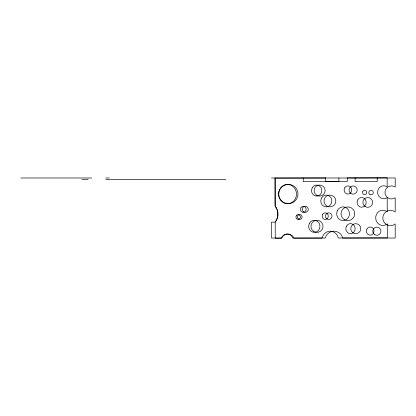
<?xml version="1.0" encoding="UTF-8"?>
<svg xmlns="http://www.w3.org/2000/svg" width="416" height="416" viewBox="0 0 416 416"><rect width="100%" height="100%" fill="white"/><g stroke="black" fill="none" stroke-linecap="round" stroke-linejoin="round"><path stroke-width="0.62" d="M20.8 177.986L91.728 177.986M105.742 177.986L109.346 177.986M271.487 177.986L395.2 177.986L395.2 187.06A6.51 6.51 0 0 0 386.625 188.1A6.51 6.51 0 0 0 386.625 196.737A6.51 6.51 0 0 0 395.2 197.777L395.2 212.009A7.649 7.649 0 0 0 384.831 212.8A7.649 7.649 0 0 0 384.831 223.2A7.649 7.649 0 0 0 395.2 223.99L395.2 238.04L342.716 238.04A8.97 8.97 0 0 0 325.286 238.04L294.029 238.04A6.724 6.724 0 0 0 281.658 238.04L271.487 238.04L271.487 222.154L275.09 222.154A12.922 12.922 0 0 0 275.09 205.93L275.09 177.986M105.742 179.4L225.852 179.4M81.957 179.587L88.124 179.587M377.203 177.986L377.203 181.589L355.124 181.589L355.124 177.986M338.91 177.986L338.91 181.589L303.238 181.589L303.238 177.986M325.697 177.986L275.09 178.116L275.168 206.06A12.922 12.059 89.8 0 1 275.21 222.29L275.257 238.17L281.382 238.155A6.724 6.276 89.8 0 1 287.144 234.057A6.724 6.276 89.8 0 1 292.926 238.129L322.088 238.051A8.97 8.367 89.8 0 1 330.195 231.176A8.97 8.367 89.8 0 1 338.348 238.009L387.312 237.884L387.275 223.834A7.649 7.134 89.8 0 1 377.598 223.064A7.649 7.134 89.8 0 1 377.572 212.67A7.649 7.134 89.8 0 1 387.239 211.853L387.202 197.616A6.51 6.074 89.8 0 1 379.2 196.596A6.51 6.074 89.8 0 1 379.174 187.959A6.51 6.074 89.8 0 1 387.171 186.898L387.145 177.83L347.266 177.928L347.277 181.532L325.707 181.589L325.697 177.986M346.434 226.122A5.013 4.675 89.8 0 0 350.506 233.631A5.013 4.675 89.8 0 0 354.531 226.101A5.013 4.675 89.8 0 0 346.434 226.122M344.614 187.949A4.087 3.812 89.8 0 0 347.932 194.074A4.087 3.812 89.8 0 0 351.218 187.933A4.087 3.812 89.8 0 0 344.614 187.949M322.566 214.516A3.297 3.078 89.8 0 0 325.244 219.45A3.297 3.078 89.8 0 0 327.891 214.5A3.297 3.078 89.8 0 0 322.566 214.516M296.249 215.836A2.371 2.215 89.8 0 0 298.173 219.393A2.371 2.215 89.8 0 0 300.082 215.826A2.371 2.215 89.8 0 0 296.249 215.836M366.876 229.039A4.087 3.812 89.8 0 0 370.193 235.16A4.087 3.812 89.8 0 0 373.48 229.024A4.087 3.812 89.8 0 0 366.876 229.039M300.862 207.844A3.032 2.829 89.8 0 0 303.321 212.389A3.032 2.829 89.8 0 0 305.76 207.834A3.032 2.829 89.8 0 0 300.862 207.844M309.4 223.319A6.068 5.658 89.8 0 0 314.33 232.404A6.068 5.658 89.8 0 0 319.207 223.293A6.068 5.658 89.8 0 0 309.4 223.319M312.192 187.834A5.538 5.169 89.8 0 0 316.69 196.134A5.538 5.169 89.8 0 0 321.142 187.814A5.538 5.169 89.8 0 0 312.192 187.834M279.734 189.306A9.625 8.98 89.8 0 0 287.55 203.726A9.625 8.98 89.8 0 0 295.287 189.264A9.625 8.98 89.8 0 0 279.734 189.306M321.495 198.032A5.933 5.538 89.8 0 0 326.316 206.924A5.933 5.538 89.8 0 0 331.084 198.006A5.933 5.538 89.8 0 0 321.495 198.032M357.666 199.919A4.878 4.55 89.8 0 0 361.629 207.225A4.878 4.55 89.8 0 0 365.55 199.898A4.878 4.55 89.8 0 0 357.666 199.919M362.846 191.334A2.241 2.09 89.8 0 0 364.671 194.688A2.241 2.09 89.8 0 0 366.47 191.324A2.241 2.09 89.8 0 0 362.846 191.334M337.516 210.319A6.859 6.396 89.8 0 0 343.086 220.594A6.859 6.396 89.8 0 0 348.598 210.293A6.859 6.396 89.8 0 0 337.516 210.319M344.417 219.721A6.859 6.859 0 0 0 354.702 213.782A6.859 6.859 0 0 0 344.417 207.844A6.859 6.859 0 0 0 344.417 219.721M369.933 194.49A2.241 2.241 0 0 0 373.298 192.551A2.241 2.241 0 0 0 369.933 190.606A2.241 2.241 0 0 0 369.933 194.49M365.321 206.664A4.878 4.878 0 0 0 372.637 202.441A4.878 4.878 0 0 0 365.321 198.214A4.878 4.878 0 0 0 365.321 206.664M326.945 206.128A5.933 5.933 0 0 0 335.847 200.99A5.933 5.933 0 0 0 326.945 195.848A5.933 5.933 0 0 0 326.945 206.128M282.828 201.869A9.625 9.625 0 0 0 297.96 194.865A9.625 9.625 0 0 0 284.326 185.266A9.625 9.625 0 0 0 282.828 201.869M316.857 195.369A5.538 5.538 0 0 0 325.161 190.57A5.538 5.538 0 0 0 316.857 185.775A5.538 5.538 0 0 0 316.857 195.369M313.492 231.27A6.068 6.068 0 0 0 323.029 226.855A6.068 6.068 0 0 0 314.439 220.802A6.068 6.068 0 0 0 313.492 231.27M303.503 211.775A3.032 3.032 0 0 0 308.272 209.57A3.032 3.032 0 0 0 303.976 206.544A3.032 3.032 0 0 0 303.503 211.775M374.504 234.53A4.087 4.087 0 0 0 380.931 231.556A4.087 4.087 0 0 0 375.144 227.479A4.087 4.087 0 0 0 374.504 234.53M298.345 218.889A2.371 2.371 0 0 0 302.073 217.157A2.371 2.371 0 0 0 298.714 214.791A2.371 2.371 0 0 0 298.345 218.889M326.825 218.852A3.297 3.297 0 0 0 332.01 216.45A3.297 3.297 0 0 0 327.34 213.164A3.297 3.297 0 0 0 326.825 218.852M350.766 193.383A4.087 4.087 0 0 0 357.193 190.408A4.087 4.087 0 0 0 351.406 186.332A4.087 4.087 0 0 0 350.766 193.383M352.872 232.778A5.013 5.013 0 0 0 360.75 229.133A5.013 5.013 0 0 0 353.652 224.136A5.013 5.013 0 0 0 352.872 232.778"/></g></svg>
